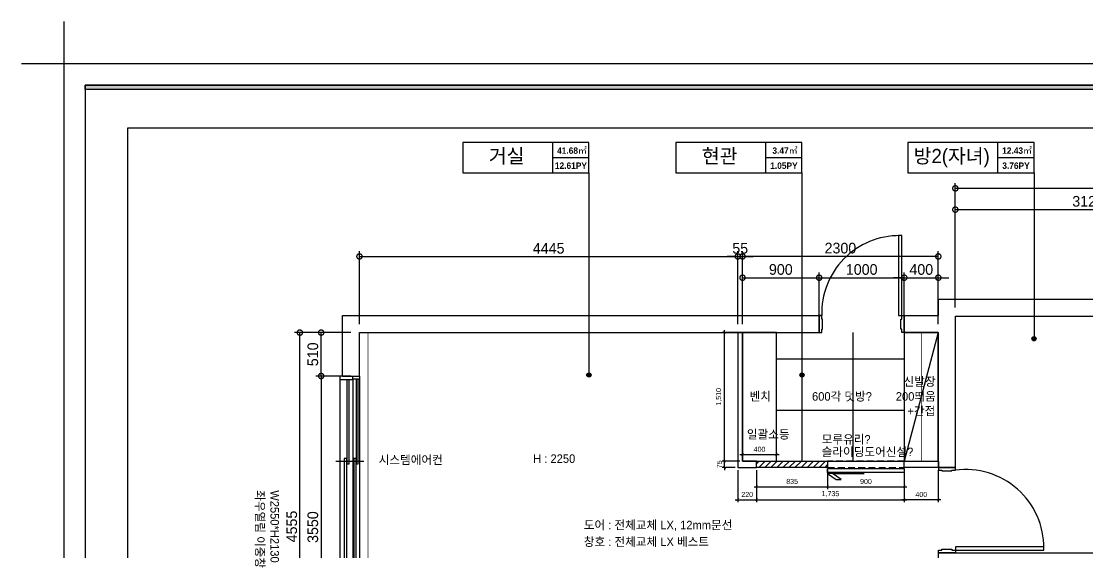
# Model space of a CAD drawing. Header units: millimetres. Extents: x 302328 to 345828, y 111587 to 154829.
# Drawn here: x 302328 to 314855, y 132226 to 138468 of the extents above; entities that cross this region are included whole.
import ezdxf
from ezdxf.enums import TextEntityAlignment as Align

# ---------------------------------------------------------------- set-up
doc = ezdxf.new("R2010")
doc.units = ezdxf.units.MM
doc.header["$LTSCALE"] = 100
doc.header["$PDMODE"] = 3
doc.linetypes.add('DH-HID2', pattern=[1.2, 0.8, -0.4])
doc.linetypes.add('HID', pattern=[2.5, 1.5, -1])
doc.layers.get('DEFPOINTS').update_dxf_attribs({"color": 248})
for name, color, linetype in [('0-ELC TEXT', 7, 'Continuous'), ('03-TEXT', 3, 'Continuous'), ('03-WAL NEW', 3, 'Continuous'), ('06-FUR', 6, 'Continuous'), ('06-LIGHT', 4, 'Continuous'), ('07-DIM', 5, 'Continuous'), ('07-DIM WAL', 5, 'Continuous'), ('C-HAT', 251, 'Continuous'), ('C-WALL1', 2, 'Continuous'), ('C-WALL2', 3, 'Continuous'), ('C-WIN', 4, 'Continuous'), ('CO-DO-FR', 7, 'Continuous'), ('CO-DOOR', 8, 'Continuous'), ('F-SYM', 7, 'Continuous'), ('FORM(YOURNAME)-11', 1, 'Continuous')]:
    doc.layers.add(name, color=color, linetype=linetype)
doc.styles.add('HY 울릉도 L', font='')
doc.styles.add('HY울릉도L', font='Expo M.ttf')
doc.styles.add('YOURNAME', font='HY울릉도M.TTF')
doc.styles.add('넥슨고딕', font='NEXONLv1GothicBold.ttf')
doc.styles.add('코레일둥고', font='Korail_Round_Gothic_Medium.ttf')
doc.styles.get('HY 울릉도 L').set_extended_font_data('HY울릉도L')
doc.dimstyles.new('30', dxfattribs={"dimscale": 30, "dimtxt": 2, "dimasz": 1, "dimexe": 1, "dimexo": 1, "dimgap": 1, "dimtad": 1, "dimdec": 0, "dimrnd": 0.05, "dimdsep": 46, "dimlunit": 6, "dimtxsty": 'HY 울릉도 L', "dimblk": 'ARCHTICK', "dimcen": 2.5, "dimdle": 1, "dimclrd": 133, "dimclre": 133, "dimclrt": 30, "dimadec": 0, "dimazin": 0, "dimtfac": 1, "dimtdec": 0, "dimtix": 1, "dimtmove": 2, "dimatfit": 3, "dimldrblk": 'ARCHTICK', "dimfxl": 0, "dimlwd": -1, "dimlwe": -1, "dimarcsym": 0})
doc.dimstyles.new('50', dxfattribs={"dimscale": 50, "dimtxt": 2.5, "dimasz": 2.5, "dimexe": 1.25, "dimexo": 2, "dimtad": 1, "dimdec": 0, "dimtxsty": 'HY울릉도L', "dimblk": 'DOTSMALL', "dimcen": 2.5, "dimclrd": 1, "dimclre": 1, "dimclrt": 2, "dimadec": 0, "dimazin": 0, "dimtfac": 1, "dimtdec": 0, "dimtix": 1, "dimtmove": 0, "dimatfit": 3, "dimldrblk": 'DOTSMALL', "dimfxl": 0, "dimarcsym": 0})

# ---------------------------------------------------------------- blocks, each defined once
blk = doc.blocks.new('FORM-PLAN')
at = {"layer": 'FORM(YOURNAME)-11'}
h = blk.add_hatch(color=256, dxfattribs=at)
h.dxf.hatch_style = 1
h.paths.add_polyline_path([(-71444, 55115), (10556, 55115), (10556, 54915), (-71444, 54915)])
h.paths.add_polyline_path([(-71444, -2085), (10556, -2085), (10556, -2285), (-71444, -2285)])
at = {"layer": 'DEFPOINTS', "color": 1}
blk.add_lwpolyline([(-72444, 58115), (-72444, 56115), (-74444, 56115)], dxfattribs=at)
at = {"layer": 'DEFPOINTS', "color": 158}
for points in [[(-71444, -2285), (10556, -2285), (10556, 55115), (-71444, 55115)], [(-69444, 53115), (-64, 53115), (-64, 1215), (-69444, 1215)]]:
    blk.add_lwpolyline(points, close=True, dxfattribs=at)
at = {"layer": 'FORM(YOURNAME)-11', "color": 250}
blk.add_lwpolyline([(-72444, -3285), (11556, -3285), (11556, 56115), (-72444, 56115)], close=True, dxfattribs=at)
at = {"layer": 'FORM(YOURNAME)-11'}
blk.add_lwpolyline([(-71444, 55115), (10556, 55115), (10556, 54915), (-71444, 54915)], close=True, dxfattribs=at)
at = {"layer": 'FORM(YOURNAME)-11', "color": 3, "style": 'YOURNAME'}
for tag, height, p in [('1', 450, (9905, 18188)), ('2', 450, (9905, 17544)), ('3', 450, (9905, 16257)), ('4', 450, (9905, 14326)), ('5', 515, (9905, 12009)), ('6', 515, (9905, 9757)), ('7', 515, (9905, 7504)), ('8', 515, (9905, 5252)), ('9', 515, (9905, 2999)), ('10', 515, (5655, 811)), ('11', 515, (9905, 747)), ('12', 515, (5655, -1441)), ('13', 515, (9905, -1441))]:
    blk.add_attdef(tag, text='', height=height, dxfattribs=at).set_placement(p, align=Align.MIDDLE_RIGHT)
blk = doc.blocks.new('*U956')
at = {"layer": 'F-SYM', "xscale": 0.2500000000000001, "yscale": 0.2500000000000001, "zscale": 0.2500000000000001}
blk.add_blockref('FORM-PLAN', (320939, 123939), dxfattribs=at)
blk = doc.blocks.new('FLOORPLAN')
at = {"layer": 'C-WALL1'}
for p, q in [((334288, 105744), (337408, 105744)), ((334288, 105549), (334288, 105744)), ((327288, 105549), (332888, 105549)), ((327288, 104839), (327288, 105549)), ((332825, 105549), (332918, 105549)), ((332888, 105349), (332888, 105549)), ((333888, 105349), (333888, 105549)), ((333888, 105549), (334288, 105549)), ((334488, 105544), (337608, 105544)), ((334488, 103764), (334488, 105544)), ((327488, 105349), (332888, 105349)), ((327488, 104839), (327488, 105349)), ((333888, 105349), (334288, 105349)), ((334288, 103764), (334288, 105349)), ((327288, 104839), (327488, 104839)), ((334288, 103764), (334488, 103764)), ((334288, 102764), (339383, 102764)), ((334288, 102564), (334288, 102764))]:
    blk.add_line(p, q, dxfattribs=at)
at = {"layer": 'C-WALL2'}
for points in [[(331988, 105349), (331933, 105349), (331933, 103764), (332153, 103764), (332153, 103839)], [(332153, 103839), (331988, 103839), (331988, 105349)]]:
    blk.add_lwpolyline(points, dxfattribs=at)
blk.add_lwpolyline([(333888, 103839), (334288, 103839), (334288, 103764), (333888, 103764)], close=True, dxfattribs=at)
at = {"layer": 'C-WIN'}
for p, q in [((327258, 104799), (327258, 101329)), ((327408, 104799), (327408, 101329)), ((327488, 104804), (327488, 101324)), ((327208, 103839), (327538, 103839))]:
    blk.add_line(p, q, dxfattribs=at)
for points in [[(327318, 104839), (327258, 104839), (327258, 104799), (327408, 104799), (327408, 104839)], [(327338, 104799), (327338, 103809), (327368, 103809), (327368, 104799)], [(327488, 104839), (327488, 104804), (327408, 104804)], [(327448, 104804), (327448, 103809), (327473, 103809), (327473, 104804)]]:
    blk.add_lwpolyline(points, dxfattribs=at)
for points in [[(327338, 103869), (327308, 103869), (327308, 102259), (327338, 102259)], [(327448, 103869), (327423, 103869), (327423, 102259), (327448, 102259)]]:
    blk.add_lwpolyline(points, close=True, dxfattribs=at)
at = {"layer": 'CO-DO-FR'}
for points in [[(332888, 105549), (332888, 105349), (332918, 105349), (332918, 105389), (332928, 105389), (332928, 105509), (332918, 105509), (332918, 105549), (332888, 105549)], [(333888, 105549), (333888, 105349), (333858, 105349), (333858, 105389), (333848, 105389), (333848, 105509), (333858, 105509), (333858, 105549), (333888, 105549)], [(334488, 103764), (334288, 103764), (334288, 103734), (334328, 103734), (334328, 103724), (334448, 103724), (334448, 103734), (334488, 103734), (334488, 103764)], [(334488, 102764), (334288, 102764), (334288, 102794), (334328, 102794), (334328, 102804), (334448, 102804), (334448, 102794), (334488, 102794), (334488, 102764)]]:
    blk.add_lwpolyline(points, close=True, dxfattribs=at)
at = {"layer": 'CO-DOOR'}
for points in [[(333818, 106489), (333818, 105549), (333858, 105549), (333858, 106489)], [(335527, 102834), (334488, 102834), (334488, 102794), (335527, 102794)]]:
    blk.add_lwpolyline(points, close=True, dxfattribs=at)
for centre, radius, start, end in [((333828, 105579), 910, 89.3707, 181.8614), ((334609, 102824), 918, 359.3759, 97.5765)]:
    blk.add_arc(centre, radius, start, end, dxfattribs=at)
blk = doc.blocks.new('_DOTSMALL')
at = {"color": 0, "linetype": 'ByBlock', "const_width": 0.5}
blk.add_lwpolyline([(-0.0625, 0, 1), (0.0625, 0, 1)], format="xyb", close=True, dxfattribs=at)
blk = doc.blocks.new('*D726')
at = {"layer": '07-DIM', "color": 1, "lineweight": -2}
for p, q in [((310800, 134911), (310800, 135768)), ((313100, 135706), (310800, 135706)), ((313100, 134911), (313100, 135768))]:
    blk.add_line(p, q, dxfattribs=at)
at = {"layer": 'DEFPOINTS', "color": 0}
for p in [(310800, 135706), (310800, 134811), (313100, 134811)]:
    blk.add_point(p, dxfattribs=at)
at = {"layer": '07-DIM', "color": 1, "lineweight": -2, "xscale": 125, "yscale": 125, "zscale": 125, "rotation": 180}
blk.add_blockref('_DOTSMALL', (310800, 135706), dxfattribs=at)
at = {"layer": '07-DIM', "color": 1, "lineweight": -2, "xscale": 125, "yscale": 125, "zscale": 125}
blk.add_blockref('_DOTSMALL', (313100, 135706), dxfattribs=at)
at = {"layer": '07-DIM', "color": 2, "insert": (311950, 135803), "char_height": 125, "attachment_point": 5, "style": 'HY울릉도L'}
blk.add_mtext('2300', dxfattribs=at)
blk = doc.blocks.new('*D727')
at = {"layer": '07-DIM', "color": 1, "lineweight": -2}
for p, q in [((310800, 134911), (310800, 135518)), ((310800, 135456), (311700, 135456)), ((311700, 134911), (311700, 135518))]:
    blk.add_line(p, q, dxfattribs=at)
at = {"layer": 'DEFPOINTS', "color": 0}
for p in [(311700, 135456), (310800, 134811), (311700, 134811)]:
    blk.add_point(p, dxfattribs=at)
at = {"layer": '07-DIM', "color": 1, "lineweight": -2, "xscale": 125, "yscale": 125, "zscale": 125, "rotation": 180}
blk.add_blockref('_DOTSMALL', (310800, 135456), dxfattribs=at)
at = {"layer": '07-DIM', "color": 1, "lineweight": -2, "xscale": 125, "yscale": 125, "zscale": 125}
blk.add_blockref('_DOTSMALL', (311700, 135456), dxfattribs=at)
at = {"layer": '07-DIM', "color": 2, "insert": (311250, 135552), "char_height": 125, "attachment_point": 5, "style": 'HY울릉도L'}
blk.add_mtext('900', dxfattribs=at)
blk = doc.blocks.new('*D714')
at = {"layer": '07-DIM', "color": 1, "lineweight": -2}
for p, q in [((311700, 134911), (311700, 135518)), ((311700, 135456), (312700, 135456)), ((312700, 134911), (312700, 135518))]:
    blk.add_line(p, q, dxfattribs=at)
at = {"layer": 'DEFPOINTS', "color": 0}
for p in [(312700, 135456), (311700, 134811), (312700, 134811)]:
    blk.add_point(p, dxfattribs=at)
at = {"layer": '07-DIM', "color": 1, "lineweight": -2, "xscale": 125, "yscale": 125, "zscale": 125, "rotation": 180}
blk.add_blockref('_DOTSMALL', (311700, 135456), dxfattribs=at)
at = {"layer": '07-DIM', "color": 1, "lineweight": -2, "xscale": 125, "yscale": 125, "zscale": 125}
blk.add_blockref('_DOTSMALL', (312700, 135456), dxfattribs=at)
at = {"layer": '07-DIM', "color": 2, "insert": (312200, 135552), "char_height": 125, "attachment_point": 5, "style": 'HY울릉도L'}
blk.add_mtext('1000', dxfattribs=at)
blk = doc.blocks.new('*D715')
at = {"layer": '07-DIM', "color": 1, "lineweight": -2}
for p, q in [((312700, 135456), (312575, 135456)), ((312700, 134911), (312700, 135518)), ((312700, 135456), (313100, 135456)), ((313100, 134911), (313100, 135518)), ((313100, 135456), (313225, 135456))]:
    blk.add_line(p, q, dxfattribs=at)
at = {"layer": 'DEFPOINTS', "color": 0}
for p in [(313100, 135456), (312700, 134811), (313100, 134811)]:
    blk.add_point(p, dxfattribs=at)
at = {"layer": '07-DIM', "color": 1, "lineweight": -2, "xscale": 125, "yscale": 125, "zscale": 125}
blk.add_blockref('_DOTSMALL', (312700, 135456), dxfattribs=at)
at = {"layer": '07-DIM', "color": 1, "lineweight": -2, "xscale": 125, "yscale": 125, "zscale": 125, "rotation": 180}
blk.add_blockref('_DOTSMALL', (313100, 135456), dxfattribs=at)
at = {"layer": '07-DIM', "color": 2, "insert": (312900, 135552), "char_height": 125, "attachment_point": 5, "style": 'HY울릉도L'}
blk.add_mtext('400', dxfattribs=at)
blk = doc.blocks.new('*D716')
at = {"layer": '07-DIM', "color": 1, "lineweight": -2}
for p, q in [((313300, 135106), (313300, 136568)), ((317470, 135106), (317470, 136568)), ((313300, 136506), (317470, 136506))]:
    blk.add_line(p, q, dxfattribs=at)
at = {"layer": 'DEFPOINTS', "color": 0}
for p in [(317470, 136506), (313300, 135006), (317470, 135006)]:
    blk.add_point(p, dxfattribs=at)
at = {"layer": '07-DIM', "color": 1, "lineweight": -2, "xscale": 125, "yscale": 125, "zscale": 125, "rotation": 180}
blk.add_blockref('_DOTSMALL', (313300, 136506), dxfattribs=at)
at = {"layer": '07-DIM', "color": 1, "lineweight": -2, "xscale": 125, "yscale": 125, "zscale": 125}
blk.add_blockref('_DOTSMALL', (317470, 136506), dxfattribs=at)
at = {"layer": '07-DIM', "color": 2, "insert": (315385, 136602), "char_height": 125, "attachment_point": 5, "style": 'HY울릉도L'}
blk.add_mtext('4170', dxfattribs=at)
blk = doc.blocks.new('*D717')
at = {"layer": '07-DIM', "color": 1, "lineweight": -2}
for p, q in [((313300, 135106), (313300, 136318)), ((316420, 135106), (316420, 136318)), ((313300, 136256), (316420, 136256))]:
    blk.add_line(p, q, dxfattribs=at)
at = {"layer": 'DEFPOINTS', "color": 0}
for p in [(316420, 136256), (313300, 135006), (316420, 135006)]:
    blk.add_point(p, dxfattribs=at)
at = {"layer": '07-DIM', "color": 1, "lineweight": -2, "xscale": 125, "yscale": 125, "zscale": 125, "rotation": 180}
blk.add_blockref('_DOTSMALL', (313300, 136256), dxfattribs=at)
at = {"layer": '07-DIM', "color": 1, "lineweight": -2, "xscale": 125, "yscale": 125, "zscale": 125}
blk.add_blockref('_DOTSMALL', (316420, 136256), dxfattribs=at)
at = {"layer": '07-DIM', "color": 2, "insert": (314860, 136353), "char_height": 125, "attachment_point": 5, "style": 'HY울릉도L'}
blk.add_mtext('3120', dxfattribs=at)
blk = doc.blocks.new('*D749')
at = {"layer": '07-DIM', "color": 1, "lineweight": -2}
for p, q in [((306200, 134811), (305538, 134811)), ((305600, 130256), (305600, 134811)), ((306200, 130256), (305538, 130256))]:
    blk.add_line(p, q, dxfattribs=at)
at = {"layer": 'DEFPOINTS', "color": 0}
for p in [(305600, 134811), (306300, 134811), (306300, 130256)]:
    blk.add_point(p, dxfattribs=at)
at = {"layer": '07-DIM', "color": 1, "lineweight": -2, "xscale": 125, "yscale": 125, "zscale": 125}
for p, rotation in [((305600, 134811), 90), ((305600, 130256), 270)]:
    blk.add_blockref('_DOTSMALL', p, dxfattribs=dict(at, rotation=rotation))
at = {"layer": '07-DIM', "color": 2, "insert": (305505, 132533), "char_height": 125, "attachment_point": 5, "rotation": 90, "style": 'HY울릉도L'}
blk.add_mtext('4555', dxfattribs=at)
blk = doc.blocks.new('*D750')
at = {"layer": '07-DIM', "color": 1, "lineweight": -2}
for p, q in [((306200, 134811), (305788, 134811)), ((305850, 134301), (305850, 134811)), ((306200, 134301), (305788, 134301))]:
    blk.add_line(p, q, dxfattribs=at)
at = {"layer": 'DEFPOINTS', "color": 0}
for p in [(305850, 134811), (306300, 134811), (306300, 134301)]:
    blk.add_point(p, dxfattribs=at)
at = {"layer": '07-DIM', "color": 1, "lineweight": -2, "xscale": 125, "yscale": 125, "zscale": 125}
for p, rotation in [((305850, 134811), 90), ((305850, 134301), 270)]:
    blk.add_blockref('_DOTSMALL', p, dxfattribs=dict(at, rotation=rotation))
at = {"layer": '07-DIM', "color": 2, "insert": (305753, 134556), "char_height": 125, "attachment_point": 5, "rotation": 90, "style": 'HY울릉도L'}
blk.add_mtext('510', dxfattribs=at)
blk = doc.blocks.new('*D751')
at = {"layer": '07-DIM', "color": 1, "lineweight": -2}
for p, q in [((306200, 134301), (305788, 134301)), ((305850, 134301), (305850, 130751)), ((306200, 130751), (305788, 130751))]:
    blk.add_line(p, q, dxfattribs=at)
at = {"layer": 'DEFPOINTS', "color": 0}
for p in [(306300, 134301), (305850, 130751), (306300, 130751)]:
    blk.add_point(p, dxfattribs=at)
at = {"layer": '07-DIM', "color": 1, "lineweight": -2, "xscale": 125, "yscale": 125, "zscale": 125}
for p, rotation in [((305850, 134301), 90), ((305850, 130751), 270)]:
    blk.add_blockref('_DOTSMALL', p, dxfattribs=dict(at, rotation=rotation))
at = {"layer": '07-DIM', "color": 2, "insert": (305753, 132526), "char_height": 125, "attachment_point": 5, "rotation": 90, "style": 'HY울릉도L'}
blk.add_mtext('3550', dxfattribs=at)
blk = doc.blocks.new('*D742')
at = {"layer": '07-DIM', "color": 1, "lineweight": -2}
for p, q in [((306300, 134911), (306300, 135768)), ((306300, 135706), (310745, 135706)), ((310745, 134911), (310745, 135768))]:
    blk.add_line(p, q, dxfattribs=at)
at = {"layer": 'DEFPOINTS', "color": 0}
for p in [(310745, 135706), (306300, 134811), (310745, 134811)]:
    blk.add_point(p, dxfattribs=at)
at = {"layer": '07-DIM', "color": 1, "lineweight": -2, "xscale": 125, "yscale": 125, "zscale": 125, "rotation": 180}
blk.add_blockref('_DOTSMALL', (306300, 135706), dxfattribs=at)
at = {"layer": '07-DIM', "color": 1, "lineweight": -2, "xscale": 125, "yscale": 125, "zscale": 125}
blk.add_blockref('_DOTSMALL', (310745, 135706), dxfattribs=at)
at = {"layer": '07-DIM', "color": 2, "insert": (308523, 135801), "char_height": 125, "attachment_point": 5, "style": 'HY울릉도L'}
blk.add_mtext('4445', dxfattribs=at)
blk = doc.blocks.new('*D743')
at = {"layer": '07-DIM', "color": 1, "lineweight": -2}
for p, q in [((310745, 135706), (310620, 135706)), ((310745, 134911), (310745, 135768)), ((310745, 135706), (310800, 135706)), ((310800, 134911), (310800, 135768)), ((310800, 135706), (310925, 135706))]:
    blk.add_line(p, q, dxfattribs=at)
at = {"layer": 'DEFPOINTS', "color": 0}
for p in [(310800, 135706), (310745, 134811), (310800, 134811)]:
    blk.add_point(p, dxfattribs=at)
at = {"layer": '07-DIM', "color": 1, "lineweight": -2, "xscale": 125, "yscale": 125, "zscale": 125}
blk.add_blockref('_DOTSMALL', (310745, 135706), dxfattribs=at)
at = {"layer": '07-DIM', "color": 1, "lineweight": -2, "xscale": 125, "yscale": 125, "zscale": 125, "rotation": 180}
blk.add_blockref('_DOTSMALL', (310800, 135706), dxfattribs=at)
at = {"layer": '07-DIM', "color": 2, "insert": (310773, 135801), "char_height": 125, "attachment_point": 5, "style": 'HY울릉도L'}
blk.add_mtext('55', dxfattribs=at)
blk = doc.blocks.new('_ArchTick')
at = {"color": 0, "linetype": 'ByBlock', "const_width": 0.15}
blk.add_lwpolyline([(-0.5, -0.5), (0.5, 0.5)], dxfattribs=at)
blk = doc.blocks.new('*D892')
at = {"layer": '07-DIM WAL', "color": 133}
for p, q in [((310770, 134811), (310560, 134811)), ((310590, 133271), (310590, 134841)), ((310770, 133301), (310560, 133301))]:
    blk.add_line(p, q, dxfattribs=at)
at = {"layer": 'DEFPOINTS', "color": 0}
for p in [(310590, 134811), (310800, 134811), (310800, 133301)]:
    blk.add_point(p, dxfattribs=at)
at = {"layer": '07-DIM WAL', "color": 133, "xscale": 30, "yscale": 30, "zscale": 30}
for p, rotation in [((310590, 134811), 90), ((310590, 133301), 270)]:
    blk.add_blockref('_ArchTick', p, dxfattribs=dict(at, rotation=rotation))
at = {"layer": '07-DIM WAL', "color": 30, "insert": (310524, 134056), "char_height": 60, "attachment_point": 5, "rotation": 90, "style": 'HY 울릉도 L'}
blk.add_mtext('1,510', dxfattribs=at)
blk = doc.blocks.new('*D893')
at = {"layer": '07-DIM WAL', "color": 133}
for p, q in [((310770, 133378), (311230, 133378)), ((310800, 133331), (310800, 133408)), ((311200, 133331), (311200, 133408))]:
    blk.add_line(p, q, dxfattribs=at)
at = {"layer": 'DEFPOINTS', "color": 0}
for p in [(310800, 133301), (311200, 133378), (311200, 133301)]:
    blk.add_point(p, dxfattribs=at)
at = {"layer": '07-DIM WAL', "color": 133, "xscale": 30, "yscale": 30, "zscale": 30, "rotation": 180}
blk.add_blockref('_ArchTick', (310800, 133378), dxfattribs=at)
at = {"layer": '07-DIM WAL', "color": 133, "xscale": 30, "yscale": 30, "zscale": 30}
blk.add_blockref('_ArchTick', (311200, 133378), dxfattribs=at)
at = {"layer": '07-DIM WAL', "color": 30, "insert": (311000, 133440), "char_height": 60, "attachment_point": 5, "style": 'HY 울릉도 L'}
blk.add_mtext('400', dxfattribs=at)
blk = doc.blocks.new('*D894')
at = {"layer": '07-DIM WAL', "color": 133}
for p, q in [((310715, 133301), (310560, 133301)), ((310590, 133301), (310590, 133331)), ((310590, 133226), (310590, 133301)), ((310715, 133226), (310560, 133226)), ((310590, 133226), (310590, 133196))]:
    blk.add_line(p, q, dxfattribs=at)
at = {"layer": 'DEFPOINTS', "color": 0}
for p in [(310590, 133301), (310745, 133301), (310745, 133226)]:
    blk.add_point(p, dxfattribs=at)
at = {"layer": '07-DIM WAL', "color": 133, "xscale": 30, "yscale": 30, "zscale": 30}
for p, rotation in [((310590, 133301), 270), ((310590, 133226), 90)]:
    blk.add_blockref('_ArchTick', p, dxfattribs=dict(at, rotation=rotation))
at = {"layer": '07-DIM WAL', "color": 30, "insert": (310529, 133263), "char_height": 60, "attachment_point": 5, "rotation": 90, "style": 'HY 울릉도 L'}
blk.add_mtext('75', dxfattribs=at)
blk = doc.blocks.new('*D895')
at = {"layer": '07-DIM WAL', "color": 133}
for p, q in [((310745, 133196), (310745, 132818)), ((310965, 133196), (310965, 132818)), ((310715, 132848), (310995, 132848))]:
    blk.add_line(p, q, dxfattribs=at)
at = {"layer": 'DEFPOINTS', "color": 0}
for p in [(310745, 133226), (310965, 133226), (310965, 132848)]:
    blk.add_point(p, dxfattribs=at)
at = {"layer": '07-DIM WAL', "color": 133, "xscale": 30, "yscale": 30, "zscale": 30, "rotation": 180}
blk.add_blockref('_ArchTick', (310745, 132848), dxfattribs=at)
at = {"layer": '07-DIM WAL', "color": 133, "xscale": 30, "yscale": 30, "zscale": 30}
blk.add_blockref('_ArchTick', (310965, 132848), dxfattribs=at)
at = {"layer": '07-DIM WAL', "color": 30, "insert": (310855, 132909), "char_height": 60, "attachment_point": 5, "style": 'HY 울릉도 L'}
blk.add_mtext('220', dxfattribs=at)
blk = doc.blocks.new('*D896')
at = {"layer": '07-DIM WAL', "color": 133}
for p, q in [((310965, 133196), (310965, 132818)), ((312700, 133196), (312700, 132818)), ((310935, 132848), (312730, 132848))]:
    blk.add_line(p, q, dxfattribs=at)
at = {"layer": 'DEFPOINTS', "color": 0}
for p in [(310965, 133226), (312700, 133226), (312700, 132848)]:
    blk.add_point(p, dxfattribs=at)
at = {"layer": '07-DIM WAL', "color": 133, "xscale": 30, "yscale": 30, "zscale": 30, "rotation": 180}
blk.add_blockref('_ArchTick', (310965, 132848), dxfattribs=at)
at = {"layer": '07-DIM WAL', "color": 133, "xscale": 30, "yscale": 30, "zscale": 30}
blk.add_blockref('_ArchTick', (312700, 132848), dxfattribs=at)
at = {"layer": '07-DIM WAL', "color": 30, "insert": (311833, 132914), "char_height": 60, "attachment_point": 5, "style": 'HY 울릉도 L'}
blk.add_mtext('1,735', dxfattribs=at)
blk = doc.blocks.new('*D897')
at = {"layer": '07-DIM WAL', "color": 133}
for p, q in [((312700, 133196), (312700, 132818)), ((313100, 133196), (313100, 132818)), ((313130, 132848), (312670, 132848))]:
    blk.add_line(p, q, dxfattribs=at)
at = {"layer": 'DEFPOINTS', "color": 0}
for p in [(312700, 133226), (313100, 133226), (312700, 132848)]:
    blk.add_point(p, dxfattribs=at)
at = {"layer": '07-DIM WAL', "color": 133, "xscale": 30, "yscale": 30, "zscale": 30, "rotation": 180}
blk.add_blockref('_ArchTick', (312700, 132848), dxfattribs=at)
at = {"layer": '07-DIM WAL', "color": 133, "xscale": 30, "yscale": 30, "zscale": 30}
blk.add_blockref('_ArchTick', (313100, 132848), dxfattribs=at)
at = {"layer": '07-DIM WAL', "color": 30, "insert": (312900, 132909), "char_height": 60, "attachment_point": 5, "style": 'HY 울릉도 L'}
blk.add_mtext('400', dxfattribs=at)
blk = doc.blocks.new('*D898')
at = {"layer": '07-DIM WAL', "color": 133}
for p, q in [((310965, 133196), (310965, 132971)), ((311800, 133196), (311800, 132971)), ((310935, 133001), (311830, 133001))]:
    blk.add_line(p, q, dxfattribs=at)
at = {"layer": 'DEFPOINTS', "color": 0}
for p in [(310965, 133226), (311800, 133226), (311800, 133001)]:
    blk.add_point(p, dxfattribs=at)
at = {"layer": '07-DIM WAL', "color": 133, "xscale": 30, "yscale": 30, "zscale": 30, "rotation": 180}
blk.add_blockref('_ArchTick', (310965, 133001), dxfattribs=at)
at = {"layer": '07-DIM WAL', "color": 133, "xscale": 30, "yscale": 30, "zscale": 30}
blk.add_blockref('_ArchTick', (311800, 133001), dxfattribs=at)
at = {"layer": '07-DIM WAL', "color": 30, "insert": (311383, 133062), "char_height": 60, "attachment_point": 5, "style": 'HY 울릉도 L'}
blk.add_mtext('835', dxfattribs=at)
blk = doc.blocks.new('*D899')
at = {"layer": '07-DIM WAL', "color": 133}
for p, q in [((311800, 133196), (311800, 132971)), ((312700, 133196), (312700, 132971)), ((311770, 133001), (312730, 133001))]:
    blk.add_line(p, q, dxfattribs=at)
at = {"layer": 'DEFPOINTS', "color": 0}
for p in [(311800, 133226), (312700, 133226), (312700, 133001)]:
    blk.add_point(p, dxfattribs=at)
at = {"layer": '07-DIM WAL', "color": 133, "xscale": 30, "yscale": 30, "zscale": 30, "rotation": 180}
blk.add_blockref('_ArchTick', (311800, 133001), dxfattribs=at)
at = {"layer": '07-DIM WAL', "color": 133, "xscale": 30, "yscale": 30, "zscale": 30}
blk.add_blockref('_ArchTick', (312700, 133001), dxfattribs=at)
at = {"layer": '07-DIM WAL', "color": 30, "insert": (312250, 133062), "char_height": 60, "attachment_point": 5, "style": 'HY 울릉도 L'}
blk.add_mtext('900', dxfattribs=at)

msp = doc.modelspace()

# ---------------------------------------------------------------- hatches: boundary and pattern name
at = {"layer": '0-ELC TEXT'}
h = msp.add_hatch(color=256, dxfattribs=at)
h.dxf.hatch_style = 1
edge = h.paths.add_edge_path()
edge.add_arc((314224.6, 134738.7), 25, -180, 180)
h = msp.add_hatch(color=256, dxfattribs=at)
h.dxf.hatch_style = 1
edge = h.paths.add_edge_path()
edge.add_arc((308996.1, 134313.2), 25, -180, 180)
h = msp.add_hatch(color=256, dxfattribs=at)
h.dxf.hatch_style = 1
edge = h.paths.add_edge_path()
edge.add_arc((311498.6, 134313.2), 25, -180, 180)
at = {"layer": '03-WAL NEW'}
h = msp.add_hatch(dxfattribs=at)
h.set_pattern_fill('_USER', color=256, scale=50, angle=45, pattern_type=0)
h.set_pattern_definition([(45, (0, 0), (-35.355339, 35.355339), [])])
h.paths.add_polyline_path([(310965.3, 133300.6), (311800.3, 133300.6), (311800.3, 133225.6), (310965.3, 133225.6)])
at = {"layer": 'C-HAT'}
h = msp.add_hatch(dxfattribs=at)
h.set_pattern_fill('_USER', color=256, scale=600, double=1, pattern_type=0)
h.set_pattern_definition([(0, (312700.3, 133300.6), (0, 600), []), (90, (312700.3, 133300.6), (-600, 4e-14), [])])
h.paths.add_polyline_path([(311200.3, 134810.6), (312700.3, 134810.6), (312700.3, 133300.6), (311200.3, 133300.6)])

# ---------------------------------------------------------------- linework, layer by layer
at = {"layer": '0-ELC TEXT'}
for p, q in [((308571.4, 136689.7), (308571.4, 137043.4)), ((311073.9, 136689.7), (311073.9, 137043.4)), ((313799.9, 136689.7), (313799.9, 137043.4)), ((308571.4, 136866.5), (308996.1, 136866.5)), ((311073.9, 136866.5), (311498.6, 136866.5)), ((313799.9, 136866.5), (314224.6, 136866.5))]:
    msp.add_line(p, q, dxfattribs=at)
for points in [[(307514.2, 136689.7), (308996.1, 136689.7), (308996.1, 137043.4), (307514.2, 137043.4)], [(310016.7, 136689.7), (311498.6, 136689.7), (311498.6, 137043.4), (310016.7, 137043.4)], [(312742.7, 136689.7), (314224.6, 136689.7), (314224.6, 137043.4), (312742.7, 137043.4)]]:
    msp.add_lwpolyline(points, close=True, dxfattribs=at)
for points in [[(308996.1, 136689.7), (308996.1, 134313.2)], [(311498.6, 136689.7), (311498.6, 134313.2)], [(314224.6, 136689.7), (314224.6, 134738.7)]]:
    msp.add_lwpolyline(points, dxfattribs=at)
for centre in [(314224.6, 134738.7), (308996.1, 134313.2), (311498.6, 134313.2)]:
    msp.add_circle(centre, 25, dxfattribs=at)
at = {"layer": '03-WAL NEW'}
msp.add_lwpolyline([(310965.3, 133300.6), (311800.3, 133300.6), (311800.3, 133225.6), (310965.3, 133225.6)], close=True, dxfattribs=at)
at = {"layer": '06-FUR'}
msp.add_lwpolyline([(310800.3, 133300.6), (311200.3, 133300.6), (311200.3, 134810.6), (310800.3, 134810.6)], close=True, dxfattribs=at)
msp.add_lwpolyline([(313100.3, 134810.6), (312700.3, 134810.6), (312700.3, 133300.6), (313100.3, 133300.6), (313100.3, 134810.6), (312700.3, 133300.6)], dxfattribs=at)
at = {"layer": '06-LIGHT', "color": 10, "linetype": 'HID', "const_width": 10}
for points in [[(306400.3, 134810.6), (306400.3, 130750.6)], [(312900.3, 134810.6), (312900.3, 133300.6)]]:
    msp.add_lwpolyline(points, dxfattribs=at)
at = {"layer": 'CO-DOOR', "color": 251, "linetype": 'DH-HID2'}
msp.add_lwpolyline([(311800.3, 133225.6), (312700.3, 133225.6), (312700.3, 133300.6), (311800.3, 133300.6)], close=True, dxfattribs=at)
at = {"layer": 'CO-DOOR'}
msp.add_lwpolyline([(311800.3, 133215.6), (312700.3, 133215.6), (312700.3, 133165.6), (311800.3, 133165.6)], close=True, dxfattribs=at)
at = {"layer": 'CO-DOOR', "color": 1}
msp.add_lwpolyline([(312229.5, 133155.6), (311800.3, 133155.6), (311898.9, 133083.3), (311957.2, 133083.3), (311858.6, 133155.6), (312229.5, 133155.6)], close=True, dxfattribs=at)

# ---------------------------------------------------------------- block references
msp.add_blockref('FLOORPLAN', (-21187.3, 29461.5))
at = {"layer": '07-DIM WAL'}
msp.add_blockref('*U956', (0, 0), dxfattribs=at)

# ---------------------------------------------------------------- texts
at = {"layer": '0-ELC TEXT', "style": '코레일둥고'}
for s, p in [('신발장', (312691.6, 134185.2)), ('벤치', (310882.9, 134011.2)), ('600각 덧방?', (311616.5, 134011.2)), ('200띄움', (312601, 134011.2)), ('+간접', (312737, 133838.6)), ('일괄소등', (310851.3, 133564.7)), ('모루유리?', (311729.8, 133506.8)), ('슬라이딩도어신설?', (311729.8, 133359.7)), ('시스템에어컨', (306525.7, 133265.2)), ('H : 2250', (308340.6, 133280.6)), ('도어 : 전체교체 LX, 12mm문선', (308935.6, 132499.8)), ('창호 : 전체교체 LX 베스트', (308935.6, 132303.3))]:
    msp.add_text(s, height=100, dxfattribs=at).set_placement(p)
for s, p in [('좌우열림 이중창', (305081.5, 132958.8)), ('W2550*H2130', (305254.5, 132958.8))]:
    msp.add_text(s, height=100, rotation=270, dxfattribs=at).set_placement(p)
at = {"layer": '03-TEXT'}
for s, height, style, p in [('거실', 166.67, '코레일둥고', (308028.9, 136802.6)), ('41.68㎡', 75, '넥슨고딕', (308797, 136911.6)), ('현관', 166.67, '코레일둥고', (310531.4, 136802.6)), ('3.47㎡', 75, '넥슨고딕', (311299.5, 136911.6)), ('방2(자녀)', 166.67, '코레일둥고', (313257.4, 136802.6)), ('12.43㎡', 75, '넥슨고딕', (314025.6, 136911.6)), ('12.61PY', 75, '넥슨고딕', (308784.2, 136734.8)), ('1.05PY', 75, '넥슨고딕', (311286.7, 136734.8)), ('3.76PY', 75, '넥슨고딕', (314012.7, 136734.8))]:
    msp.add_text(s, height=height, dxfattribs=dict(at, style=style)).set_placement(p, align=Align.CENTER)

# ---------------------------------------------------------------- dimensions: what is measured, and where the dimension line sits
at = {"layer": '07-DIM'}
for base, p1, p2, picture, middle in [((317470.3, 136505.6), (313300.3, 135005.6), (317470.3, 135005.6), '*D716', (315385.3, 136602.5)), ((316420.3, 136255.6), (313300.3, 135005.6), (316420.3, 135005.6), '*D717', (314860.3, 136352.6)), ((310745.3, 135705.6), (306300.3, 134810.6), (310745.3, 134810.6), '*D742', (308522.8, 135800.9)), ((310800.3, 135705.6), (310745.3, 134810.6), (310800.3, 134810.6), '*D743', (310772.8, 135800.9)), ((310800.3, 135705.6), (313100.3, 134810.6), (310800.3, 134810.6), '*D726', (311950.3, 135802.6)), ((311700.3, 135455.6), (310800.3, 134810.6), (311700.3, 134810.6), '*D727', (311250.3, 135552.5))]:
    dim = msp.add_linear_dim(base=base, p1=p1, p2=p2, dimstyle='50', dxfattribs=at)
    dim.commit()
    dim.dimension.update_dxf_attribs({"geometry": picture, "text_midpoint": middle})
for base, p1, p2, picture, middle in [((312700.3, 135455.6), (311700.3, 134810.6), (312700.3, 134810.6), '*D714', (312200.3, 135552.5)), ((313100.3, 135455.6), (312700.3, 134810.6), (313100.3, 134810.6), '*D715', (312900.3, 135552.5))]:
    dim = msp.add_linear_dim(base=base, p1=p1, p2=p2, dimstyle='50', override={"dimtmove": 1}, dxfattribs=at)
    dim.commit()
    dim.dimension.update_dxf_attribs({"geometry": picture, "text_midpoint": middle})
for base, p1, p2, picture, middle in [((305600.3, 134810.6), (306300.3, 130255.6), (306300.3, 134810.6), '*D749', (305505, 132533.1)), ((305850.3, 134810.6), (306300.3, 134300.6), (306300.3, 134810.6), '*D750', (305753.4, 134555.6)), ((305850.3, 130750.6), (306300.3, 134300.6), (306300.3, 130750.6), '*D751', (305753.4, 132525.6))]:
    dim = msp.add_linear_dim(base=base, p1=p1, p2=p2, angle=90, dimstyle='50', dxfattribs=at)
    dim.commit()
    dim.dimension.update_dxf_attribs({"geometry": picture, "text_midpoint": middle})
at = {"layer": '07-DIM WAL'}
for base, p1, p2, picture, middle in [((310590.1, 134810.6), (310800.3, 133300.6), (310800.3, 134810.6), '*D892', (310524.1, 134055.6)), ((310590.1, 133300.6), (310745.3, 133225.6), (310745.3, 133300.6), '*D894', (310529.4, 133263.1))]:
    dim = msp.add_linear_dim(base=base, p1=p1, p2=p2, angle=90, dimstyle='30', dxfattribs=at)
    dim.commit()
    dim.dimension.update_dxf_attribs({"geometry": picture, "text_midpoint": middle})
for base, p1, p2, picture, middle in [((311200.3, 133378.3), (310800.3, 133300.6), (311200.3, 133300.6), '*D893', (311000.3, 133439.6)), ((310965.3, 132848.2), (310745.3, 133225.6), (310965.3, 133225.6), '*D895', (310855.3, 132909.5)), ((312700.3, 132848.2), (310965.3, 133225.6), (312700.3, 133225.6), '*D896', (311832.8, 132914.2)), ((311800.3, 133000.6), (310965.3, 133225.6), (311800.3, 133225.6), '*D898', (311382.8, 133061.9)), ((312700.3, 133000.6), (311800.3, 133225.6), (312700.3, 133225.6), '*D899', (312250.3, 133061.9)), ((312700.3, 132848.2), (313100.3, 133225.6), (312700.3, 133225.6), '*D897', (312900.3, 132909.5))]:
    dim = msp.add_linear_dim(base=base, p1=p1, p2=p2, dimstyle='30', dxfattribs=at)
    dim.commit()
    dim.dimension.update_dxf_attribs({"geometry": picture, "text_midpoint": middle})

doc.saveas('drawing.dxf')
